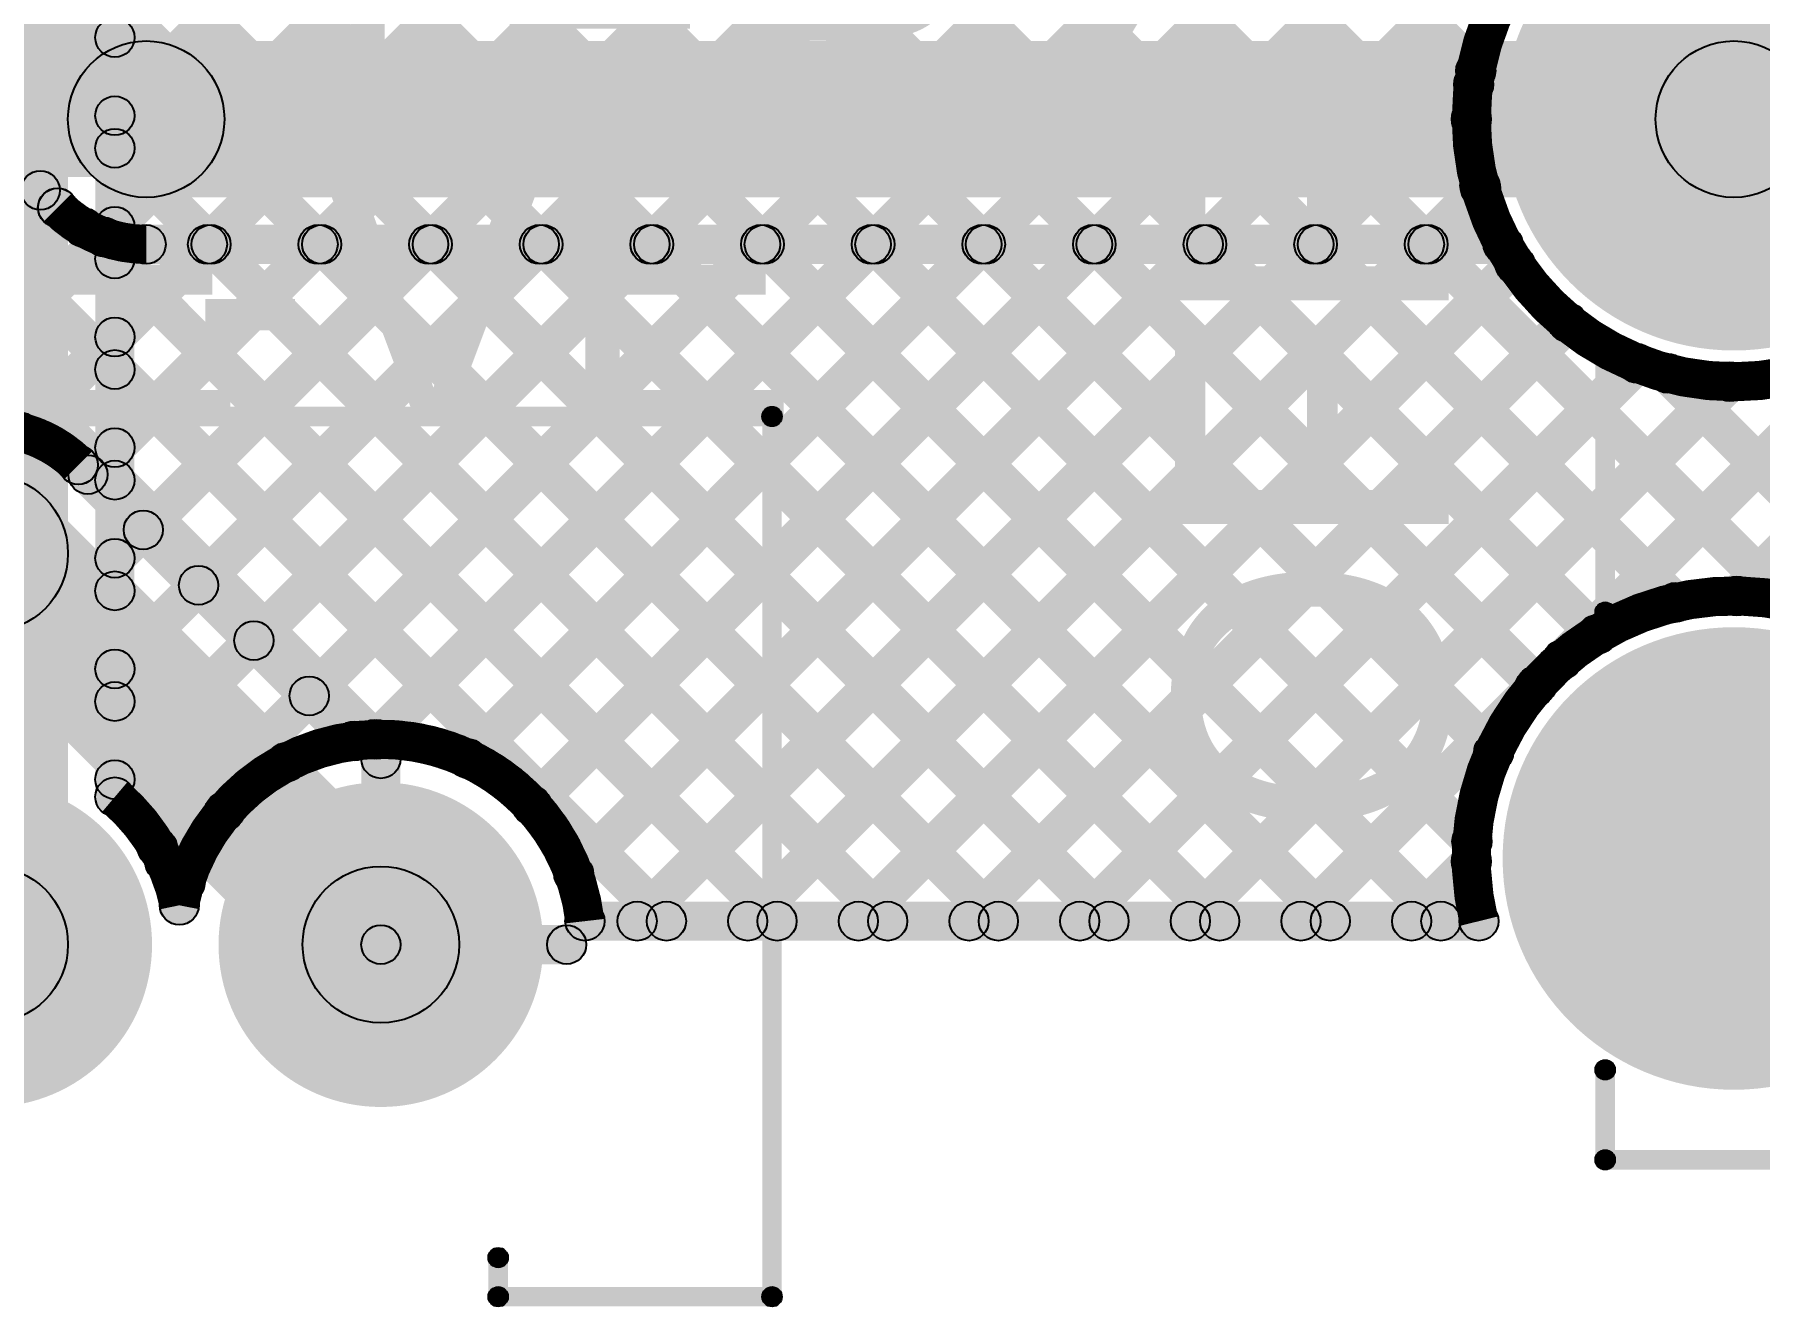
# Model space of a CAD drawing. Header units: millimetres. Extents: x -0.08 to 5.25, y -0.08 to 2.73.
# Drawn here: x 4.2995 to 4.7405, y 0.0875 to 0.4127 of the extents above; entities that cross this region are included whole.
import ezdxf

# ---------------------------------------------------------------- set-up
doc = ezdxf.new("R2010")
doc.units = ezdxf.units.MM
doc.header["$MEASUREMENT"] = 0
for name, color, linetype in [('BottomLayer', 5, 'Continuous'), ('BottomSolder', 6, 'Continuous'), ('PadHoleLayer', 156, 'Continuous'), ('TopLayer', 1, 'Continuous'), ('TopOverlay', 2, 'Continuous'), ('TopSolder', 216, 'Continuous')]:
    doc.layers.add(name, color=color, linetype=linetype)

# ---------------------------------------------------------------- blocks, each defined once
blk = doc.blocks.new('SS_12D11L5_51')
at = {"layer": 'BottomLayer'}
h = blk.add_hatch(color=5, dxfattribs=at)
edge = h.paths.add_edge_path()
edge.add_arc((0, -0.1811), 0.05512, 0, 360)
h = blk.add_hatch(color=5, dxfattribs=at)
edge = h.paths.add_edge_path()
edge.add_arc((0.18898, -0.1811), 0.05512, 0, 360)
at = {"layer": 'BottomSolder'}
h = blk.add_hatch(color=6, dxfattribs=at)
edge = h.paths.add_edge_path()
edge.add_arc((0, -0.1811), 0.05912, 0, 360)
h = blk.add_hatch(color=6, dxfattribs=at)
edge = h.paths.add_edge_path()
edge.add_arc((0.18898, -0.1811), 0.05912, 0, 360)
at = {"layer": 'PadHoleLayer'}
h = blk.add_hatch(color=156, dxfattribs=at)
edge = h.paths.add_edge_path()
edge.add_arc((0, -0.1811), 0.0315, 0, 360)
h = blk.add_hatch(color=156, dxfattribs=at)
edge = h.paths.add_edge_path()
edge.add_arc((0.18898, -0.1811), 0.0315, 0, 360)
at = {"layer": 'TopLayer'}
h = blk.add_hatch(color=1, dxfattribs=at)
edge = h.paths.add_edge_path()
edge.add_arc((0, -0.1811), 0.05512, 0, 360)
h = blk.add_hatch(color=1, dxfattribs=at)
edge = h.paths.add_edge_path()
edge.add_arc((0.18898, -0.1811), 0.05512, 0, 360)
at = {"layer": 'TopOverlay'}
for points in [[(0.2685, -0.214), (0.2635, -0.214), (0.2635, 0.138), (0.2685, 0.138)], [(0.12598, -0.2115), (0.12598, -0.2165), (0.05598, -0.2165), (0.05598, -0.2115)], [(0.266, -0.2115), (0.266, -0.2165), (0.243, -0.2165), (0.243, -0.2115)]]:
    blk.add_hatch(color=2, dxfattribs=at).paths.add_polyline_path(points)
h = blk.add_hatch(color=2, dxfattribs=at)
edge = h.paths.add_edge_path()
edge.add_arc((0.05598, -0.214), 0.0025, 0, 360)
h = blk.add_hatch(color=2, dxfattribs=at)
edge = h.paths.add_edge_path()
edge.add_arc((0.12598, -0.214), 0.0025, 0, 360)
h = blk.add_hatch(color=2, dxfattribs=at)
edge = h.paths.add_edge_path()
edge.add_arc((0.243, -0.214), 0.0025, 0, 360)
h = blk.add_hatch(color=2, dxfattribs=at)
edge = h.paths.add_edge_path()
edge.add_arc((0.266, -0.214), 0.0025, 0, 360)
h = blk.add_hatch(color=2, dxfattribs=at)
edge = h.paths.add_edge_path()
edge.add_arc((0.266, -0.214), 0.0025, 0, 360)
at = {"layer": 'TopSolder'}
h = blk.add_hatch(color=216, dxfattribs=at)
edge = h.paths.add_edge_path()
edge.add_arc((0, -0.1811), 0.05912, 0, 360)
h = blk.add_hatch(color=216, dxfattribs=at)
edge = h.paths.add_edge_path()
edge.add_arc((0.18898, -0.1811), 0.05912, 0, 360)
at = {"layer": 'TopOverlay'}
for centre in [(0.05598, -0.214), (0.12598, -0.214), (0.243, -0.214), (0.266, -0.214), (0.266, -0.214)]:
    blk.add_circle(centre, 0.0025, dxfattribs=at)
blk = doc.blocks.new('JST_C_________64')
at = {"layer": 'BottomLayer'}
h = blk.add_hatch(color=5, dxfattribs=at)
edge = h.paths.add_edge_path()
edge.add_arc((0, 0), 0.0375, 0, 360)
h = blk.add_hatch(color=5, dxfattribs=at)
edge = h.paths.add_edge_path()
edge.add_arc((0.1, 0), 0.0375, 0, 360)
at = {"layer": 'BottomSolder'}
h = blk.add_hatch(color=6, dxfattribs=at)
edge = h.paths.add_edge_path()
edge.add_arc((0, 0), 0.0415, 0, 360)
h = blk.add_hatch(color=6, dxfattribs=at)
edge = h.paths.add_edge_path()
edge.add_arc((0.1, 0), 0.0415, 0, 360)
at = {"layer": 'PadHoleLayer'}
h = blk.add_hatch(color=156, dxfattribs=at)
edge = h.paths.add_edge_path()
edge.add_arc((0, 0), 0.0195, 0, 360)
h = blk.add_hatch(color=156, dxfattribs=at)
edge = h.paths.add_edge_path()
edge.add_arc((0.1, 0), 0.0195, 0, 360)
at = {"layer": 'TopLayer'}
h = blk.add_hatch(color=1, dxfattribs=at)
edge = h.paths.add_edge_path()
edge.add_arc((0, 0), 0.0375, 0, 360)
h = blk.add_hatch(color=1, dxfattribs=at)
edge = h.paths.add_edge_path()
edge.add_arc((0.1, 0), 0.0375, 0, 360)
at = {"layer": 'TopOverlay'}
h = blk.add_hatch(color=2, dxfattribs=at)
edge = h.paths.add_edge_path()
edge.add_arc((-0.1, 0.135), 0.0025, 0, 360)
h = blk.add_hatch(color=2, dxfattribs=at)
edge = h.paths.add_edge_path()
edge.add_arc((-0.1, 0.135), 0.0025, 0, 360)
for points in [[(-0.1, 0.1325), (-0.1, 0.1375), (0.2, 0.1375), (0.2, 0.1325)], [(-0.0975, -0.09), (-0.1025, -0.09), (-0.1025, 0.135), (-0.0975, 0.135)], [(0.2025, -0.09), (0.1975, -0.09), (0.1975, 0.135), (0.2025, 0.135)], [(-0.0275, -0.09), (-0.0325, -0.09), (-0.0325, -0.08), (-0.0275, -0.08)], [(0.1325, -0.09), (0.1275, -0.09), (0.1275, -0.08), (0.1325, -0.08)], [(-0.1, -0.0925), (-0.1, -0.0875), (-0.03, -0.0875), (-0.03, -0.0925)], [(0.13, -0.0925), (0.13, -0.0875), (0.2, -0.0875), (0.2, -0.0925)]]:
    blk.add_hatch(color=2, dxfattribs=at).paths.add_polyline_path(points)
h = blk.add_hatch(color=2, dxfattribs=at)
edge = h.paths.add_edge_path()
edge.add_arc((0.2, 0.135), 0.0025, 0, 360)
h = blk.add_hatch(color=2, dxfattribs=at)
edge = h.paths.add_edge_path()
edge.add_arc((0.2, 0.135), 0.0025, 0, 360)
h = blk.add_hatch(color=2, dxfattribs=at)
edge = h.paths.add_edge_path()
edge.add_arc((-0.057, -0.019), 0.005, 0, 360)
h = blk.add_hatch(color=2, dxfattribs=at)
edge = h.paths.add_edge_path()
edge.add_arc((-0.045, -0.019), 0.005, 0, 360)
h = blk.add_hatch(color=2, dxfattribs=at)
edge = h.paths.add_edge_path()
edge.add_arc((-0.03, -0.08), 0.0025, 0, 360)
h = blk.add_hatch(color=2, dxfattribs=at)
edge = h.paths.add_edge_path()
edge.add_arc((0.13, -0.08), 0.0025, 0, 360)
h = blk.add_hatch(color=2, dxfattribs=at)
edge = h.paths.add_edge_path()
edge.add_arc((-0.1, -0.09), 0.0025, 0, 360)
h = blk.add_hatch(color=2, dxfattribs=at)
edge = h.paths.add_edge_path()
edge.add_arc((-0.1, -0.09), 0.0025, 0, 360)
h = blk.add_hatch(color=2, dxfattribs=at)
edge = h.paths.add_edge_path()
edge.add_arc((-0.03, -0.09), 0.0025, 0, 360)
h = blk.add_hatch(color=2, dxfattribs=at)
edge = h.paths.add_edge_path()
edge.add_arc((-0.03, -0.09), 0.0025, 0, 360)
h = blk.add_hatch(color=2, dxfattribs=at)
edge = h.paths.add_edge_path()
edge.add_arc((0.13, -0.09), 0.0025, 0, 360)
h = blk.add_hatch(color=2, dxfattribs=at)
edge = h.paths.add_edge_path()
edge.add_arc((0.13, -0.09), 0.0025, 0, 360)
h = blk.add_hatch(color=2, dxfattribs=at)
edge = h.paths.add_edge_path()
edge.add_arc((0.2, -0.09), 0.0025, 0, 360)
h = blk.add_hatch(color=2, dxfattribs=at)
edge = h.paths.add_edge_path()
edge.add_arc((0.2, -0.09), 0.0025, 0, 360)
at = {"layer": 'TopSolder'}
h = blk.add_hatch(color=216, dxfattribs=at)
edge = h.paths.add_edge_path()
edge.add_arc((0, 0), 0.0415, 0, 360)
h = blk.add_hatch(color=216, dxfattribs=at)
edge = h.paths.add_edge_path()
edge.add_arc((0.1, 0), 0.0415, 0, 360)
at = {"layer": 'TopOverlay', "const_width": 0.01}
blk.add_lwpolyline([(-0.045, -0.019, 1), (-0.057, -0.019, 1)], format="xyb", close=True, dxfattribs=at)
at = {"layer": 'TopOverlay'}
for centre, radius in [((-0.1, 0.135), 0.0025), ((-0.1, 0.135), 0.0025), ((0.2, 0.135), 0.0025), ((0.2, 0.135), 0.0025), ((-0.057, -0.019), 0.005), ((-0.045, -0.019), 0.005), ((-0.03, -0.08), 0.0025), ((0.13, -0.08), 0.0025), ((-0.1, -0.09), 0.0025), ((-0.1, -0.09), 0.0025), ((-0.03, -0.09), 0.0025), ((-0.03, -0.09), 0.0025), ((0.13, -0.09), 0.0025), ((0.13, -0.09), 0.0025), ((0.2, -0.09), 0.0025), ((0.2, -0.09), 0.0025)]:
    blk.add_circle(centre, radius, dxfattribs=at)

msp = doc.modelspace()

# ---------------------------------------------------------------- hatches: boundary and pattern name
at = {"layer": 'BottomLayer'}
for points in [[(3.53486, 1.15586), (3.56314, 1.18414), (4.34214, 0.40514), (4.31386, 0.37686)], [(3.47846, 1.16148), (3.48554, 1.16855), (4.46455, 0.18954), (4.45748, 0.18246)], [(3.52284, 1.14384), (3.52991, 1.15091), (4.30888, 0.37194), (4.30181, 0.36486)], [(3.47846, 1.13319), (3.48554, 1.14026), (4.38979, 0.23601), (4.38272, 0.22894)], [(4.73818, 0.2656), (4.73111, 0.27267), (5.04246, 0.58403), (5.04954, 0.57696)], [(4.328, 0.371), (4.328, 0.411), (4.7339, 0.411), (4.7339, 0.371)], [(4.24364, 0.30846), (4.23657, 0.31554), (4.29739, 0.37635), (4.30446, 0.36928)], [(4.30849, 0.35974), (4.31556, 0.36681), (4.49283, 0.18954), (4.48576, 0.18246)], [(4.27193, 0.30846), (4.26486, 0.31554), (4.31371, 0.3644), (4.32079, 0.35732)], [(4.29926, 0.30752), (4.29219, 0.31459), (4.34014, 0.36254), (4.34721, 0.35546)], [(4.31664, 0.29661), (4.30957, 0.30368), (4.36842, 0.36254), (4.3755, 0.35546)], [(4.33078, 0.28247), (4.32371, 0.28954), (4.39671, 0.36254), (4.40378, 0.35546)], [(4.328, 0.354), (4.328, 0.364), (4.6749, 0.364), (4.6749, 0.354)], [(4.34493, 0.26833), (4.33786, 0.2754), (4.42499, 0.36254), (4.43206, 0.35546)], [(4.34104, 0.35546), (4.34812, 0.36254), (4.52112, 0.18954), (4.51404, 0.18246)], [(4.35907, 0.25419), (4.352, 0.26126), (4.45328, 0.36254), (4.46035, 0.35546)], [(4.37321, 0.24004), (4.36614, 0.24711), (4.48156, 0.36254), (4.48863, 0.35546)], [(4.36933, 0.35546), (4.3764, 0.36254), (4.5494, 0.18954), (4.54233, 0.18246)], [(4.3904, 0.22895), (4.38333, 0.23602), (4.50985, 0.36254), (4.51692, 0.35546)], [(4.39761, 0.35546), (4.40468, 0.36254), (4.57768, 0.18954), (4.57061, 0.18246)], [(4.41376, 0.22403), (4.40669, 0.2311), (4.53813, 0.36254), (4.5452, 0.35546)], [(4.4301, 0.21208), (4.42303, 0.21915), (4.56641, 0.36254), (4.57349, 0.35546)], [(4.4259, 0.35546), (4.43297, 0.36254), (4.60597, 0.18954), (4.5989, 0.18246)], [(4.44083, 0.19453), (4.43376, 0.2016), (4.5947, 0.36254), (4.60177, 0.35546)], [(4.45705, 0.18246), (4.44998, 0.18954), (4.62298, 0.36254), (4.63005, 0.35546)], [(4.45418, 0.35546), (4.46125, 0.36254), (4.63425, 0.18954), (4.62718, 0.18246)], [(4.48534, 0.18246), (4.47827, 0.18954), (4.65127, 0.36254), (4.65834, 0.35546)], [(4.48247, 0.35546), (4.48954, 0.36254), (4.66254, 0.18954), (4.65547, 0.18246)], [(4.51075, 0.35546), (4.51782, 0.36254), (4.67046, 0.2099), (4.66338, 0.20283)], [(4.53903, 0.35546), (4.54611, 0.36254), (4.67602, 0.23263), (4.66894, 0.22556)], [(4.56732, 0.35546), (4.57439, 0.36254), (4.68704, 0.24989), (4.67997, 0.24282)], [(4.5956, 0.35546), (4.60267, 0.36254), (4.7024, 0.26281), (4.69533, 0.25574)], [(4.62389, 0.35546), (4.63096, 0.36254), (4.7225, 0.27099), (4.71543, 0.26392)], [(4.65217, 0.35546), (4.65924, 0.36254), (4.75036, 0.27142), (4.74329, 0.26435)], [(4.51362, 0.18246), (4.50655, 0.18954), (4.67444, 0.35742), (4.68151, 0.35035)], [(4.54191, 0.18246), (4.53484, 0.18954), (4.68788, 0.34258), (4.69495, 0.33551)], [(4.69368, 0.24939), (4.68661, 0.25646), (4.77223, 0.34208), (4.7793, 0.335)], [(4.57019, 0.18246), (4.56312, 0.18954), (4.7057, 0.33211), (4.71277, 0.32504)], [(4.59848, 0.18246), (4.5914, 0.18954), (4.72929, 0.32743), (4.73637, 0.32035)], [(4.71339, 0.32253), (4.72047, 0.3296), (4.86053, 0.18954), (4.85346, 0.18246)], [(4.30712, 0.29906), (4.31419, 0.30614), (4.38473, 0.23559), (4.37766, 0.22852)], [(4.27386, 0.26586), (4.30214, 0.29414), (4.40214, 0.19414), (4.37386, 0.16586)], [(4.62676, 0.18246), (4.61969, 0.18954), (4.67947, 0.24931), (4.68654, 0.24224)], [(4.393, 0.18), (4.383, 0.18), (4.383, 0.2275), (4.393, 0.2275)], [(4.65504, 0.18246), (4.64797, 0.18954), (4.66325, 0.20481), (4.67032, 0.19774)], [(4.44016, 0.181), (4.44016, 0.191), (4.66872, 0.191), (4.66872, 0.181)], [(4.388, 0.175), (4.388, 0.185), (4.4355, 0.185), (4.4355, 0.175)]]:
    msp.add_hatch(color=5, dxfattribs=at).paths.add_polyline_path(points)
h = msp.add_hatch(color=5, dxfattribs=at)
edge = h.paths.add_edge_path()
edge.add_arc((4.328, 0.391), 0.02, 0, 360)
h = msp.add_hatch(color=5, dxfattribs=at)
edge = h.paths.add_edge_path()
edge.add_arc((4.328, 0.391), 0.02, 0, 360)
h = msp.add_hatch(color=5, dxfattribs=at)
edge = h.paths.add_edge_path()
edge.add_arc((4.7339, 0.391), 0.02, 0, 360)
h = msp.add_hatch(color=5, dxfattribs=at)
edge = h.paths.add_edge_path()
edge.add_arc((4.30093, 0.37282), 0.005, 0, 360)
h = msp.add_hatch(color=5, dxfattribs=at)
edge = h.paths.add_edge_path()
edge.add_arc((4.30534, 0.3684), 0.005, 0, 360)
h = msp.add_hatch(color=5, dxfattribs=at)
edge = h.paths.add_edge_path()
edge.add_arc((4.30534, 0.3684), 0.005, 0, 360)
h = msp.add_hatch(color=5, dxfattribs=at)
edge = h.paths.add_edge_path()
edge.add_arc((4.30537, 0.36837), 0.005, 0, 360)
h = msp.add_hatch(color=5, dxfattribs=at)
edge = h.paths.add_edge_path()
edge.add_arc((4.31202, 0.36328), 0.005, 0, 360)
h = msp.add_hatch(color=5, dxfattribs=at)
edge = h.paths.add_edge_path()
edge.add_arc((4.31725, 0.36086), 0.005, 0, 360)
h = msp.add_hatch(color=5, dxfattribs=at)
edge = h.paths.add_edge_path()
edge.add_arc((4.328, 0.359), 0.005, 0, 360)
h = msp.add_hatch(color=5, dxfattribs=at)
edge = h.paths.add_edge_path()
edge.add_arc((4.328, 0.359), 0.005, 0, 360)
h = msp.add_hatch(color=5, dxfattribs=at)
edge = h.paths.add_edge_path()
edge.add_arc((4.328, 0.359), 0.005, 0, 360)
h = msp.add_hatch(color=5, dxfattribs=at)
edge = h.paths.add_edge_path()
edge.add_arc((4.34368, 0.359), 0.005, 0, 360)
h = msp.add_hatch(color=5, dxfattribs=at)
edge = h.paths.add_edge_path()
edge.add_arc((4.34458, 0.359), 0.005, 0, 360)
h = msp.add_hatch(color=5, dxfattribs=at)
edge = h.paths.add_edge_path()
edge.add_arc((4.37196, 0.359), 0.005, 0, 360)
h = msp.add_hatch(color=5, dxfattribs=at)
edge = h.paths.add_edge_path()
edge.add_arc((4.37286, 0.359), 0.005, 0, 360)
h = msp.add_hatch(color=5, dxfattribs=at)
edge = h.paths.add_edge_path()
edge.add_arc((4.40024, 0.359), 0.005, 0, 360)
h = msp.add_hatch(color=5, dxfattribs=at)
edge = h.paths.add_edge_path()
edge.add_arc((4.40115, 0.359), 0.005, 0, 360)
h = msp.add_hatch(color=5, dxfattribs=at)
edge = h.paths.add_edge_path()
edge.add_arc((4.42853, 0.359), 0.005, 0, 360)
h = msp.add_hatch(color=5, dxfattribs=at)
edge = h.paths.add_edge_path()
edge.add_arc((4.42943, 0.359), 0.005, 0, 360)
h = msp.add_hatch(color=5, dxfattribs=at)
edge = h.paths.add_edge_path()
edge.add_arc((4.45681, 0.359), 0.005, 0, 360)
h = msp.add_hatch(color=5, dxfattribs=at)
edge = h.paths.add_edge_path()
edge.add_arc((4.45772, 0.359), 0.005, 0, 360)
h = msp.add_hatch(color=5, dxfattribs=at)
edge = h.paths.add_edge_path()
edge.add_arc((4.4851, 0.359), 0.005, 0, 360)
h = msp.add_hatch(color=5, dxfattribs=at)
edge = h.paths.add_edge_path()
edge.add_arc((4.486, 0.359), 0.005, 0, 360)
h = msp.add_hatch(color=5, dxfattribs=at)
edge = h.paths.add_edge_path()
edge.add_arc((4.51338, 0.359), 0.005, 0, 360)
h = msp.add_hatch(color=5, dxfattribs=at)
edge = h.paths.add_edge_path()
edge.add_arc((4.51429, 0.359), 0.005, 0, 360)
h = msp.add_hatch(color=5, dxfattribs=at)
edge = h.paths.add_edge_path()
edge.add_arc((4.54167, 0.359), 0.005, 0, 360)
h = msp.add_hatch(color=5, dxfattribs=at)
edge = h.paths.add_edge_path()
edge.add_arc((4.54257, 0.359), 0.005, 0, 360)
h = msp.add_hatch(color=5, dxfattribs=at)
edge = h.paths.add_edge_path()
edge.add_arc((4.56995, 0.359), 0.005, 0, 360)
h = msp.add_hatch(color=5, dxfattribs=at)
edge = h.paths.add_edge_path()
edge.add_arc((4.57085, 0.359), 0.005, 0, 360)
h = msp.add_hatch(color=5, dxfattribs=at)
edge = h.paths.add_edge_path()
edge.add_arc((4.59823, 0.359), 0.005, 0, 360)
h = msp.add_hatch(color=5, dxfattribs=at)
edge = h.paths.add_edge_path()
edge.add_arc((4.59914, 0.359), 0.005, 0, 360)
h = msp.add_hatch(color=5, dxfattribs=at)
edge = h.paths.add_edge_path()
edge.add_arc((4.62652, 0.359), 0.005, 0, 360)
h = msp.add_hatch(color=5, dxfattribs=at)
edge = h.paths.add_edge_path()
edge.add_arc((4.62742, 0.359), 0.005, 0, 360)
h = msp.add_hatch(color=5, dxfattribs=at)
edge = h.paths.add_edge_path()
edge.add_arc((4.6548, 0.359), 0.005, 0, 360)
h = msp.add_hatch(color=5, dxfattribs=at)
edge = h.paths.add_edge_path()
edge.add_arc((4.65571, 0.359), 0.005, 0, 360)
h = msp.add_hatch(color=5, dxfattribs=at)
edge = h.paths.add_edge_path()
edge.add_arc((4.6749, 0.359), 0.005, 0, 360)
h = msp.add_hatch(color=5, dxfattribs=at)
edge = h.paths.add_edge_path()
edge.add_arc((4.6749, 0.359), 0.005, 0, 360)
h = msp.add_hatch(color=5, dxfattribs=at)
edge = h.paths.add_edge_path()
edge.add_arc((4.67797, 0.35389), 0.005, 0, 360)
h = msp.add_hatch(color=5, dxfattribs=at)
edge = h.paths.add_edge_path()
edge.add_arc((4.69141, 0.33904), 0.005, 0, 360)
h = msp.add_hatch(color=5, dxfattribs=at)
edge = h.paths.add_edge_path()
edge.add_arc((4.70923, 0.32858), 0.005, 0, 360)
h = msp.add_hatch(color=5, dxfattribs=at)
edge = h.paths.add_edge_path()
edge.add_arc((4.71693, 0.32606), 0.005, 0, 360)
h = msp.add_hatch(color=5, dxfattribs=at)
edge = h.paths.add_edge_path()
edge.add_arc((4.73283, 0.32389), 0.005, 0, 360)
h = msp.add_hatch(color=5, dxfattribs=at)
edge = h.paths.add_edge_path()
edge.add_arc((4.29573, 0.31105), 0.005, 0, 360)
h = msp.add_hatch(color=5, dxfattribs=at)
edge = h.paths.add_edge_path()
edge.add_arc((4.31063, 0.30263), 0.005, 0, 360)
h = msp.add_hatch(color=5, dxfattribs=at)
edge = h.paths.add_edge_path()
edge.add_arc((4.31066, 0.3026), 0.005, 0, 360)
h = msp.add_hatch(color=5, dxfattribs=at)
edge = h.paths.add_edge_path()
edge.add_arc((4.31066, 0.3026), 0.005, 0, 360)
h = msp.add_hatch(color=5, dxfattribs=at)
edge = h.paths.add_edge_path()
edge.add_arc((4.31311, 0.30015), 0.005, 0, 360)
h = msp.add_hatch(color=5, dxfattribs=at)
edge = h.paths.add_edge_path()
edge.add_arc((4.288, 0.28), 0.02, 0, 360)
h = msp.add_hatch(color=5, dxfattribs=at)
edge = h.paths.add_edge_path()
edge.add_arc((4.288, 0.28), 0.02, 0, 360)
h = msp.add_hatch(color=5, dxfattribs=at)
edge = h.paths.add_edge_path()
edge.add_arc((4.32725, 0.28601), 0.005, 0, 360)
h = msp.add_hatch(color=5, dxfattribs=at)
edge = h.paths.add_edge_path()
edge.add_arc((4.34139, 0.27186), 0.005, 0, 360)
h = msp.add_hatch(color=5, dxfattribs=at)
edge = h.paths.add_edge_path()
edge.add_arc((4.73465, 0.26914), 0.005, 0, 360)
h = msp.add_hatch(color=5, dxfattribs=at)
edge = h.paths.add_edge_path()
edge.add_arc((4.71896, 0.26746), 0.005, 0, 360)
h = msp.add_hatch(color=5, dxfattribs=at)
edge = h.paths.add_edge_path()
edge.add_arc((4.35553, 0.25772), 0.005, 0, 360)
h = msp.add_hatch(color=5, dxfattribs=at)
edge = h.paths.add_edge_path()
edge.add_arc((4.69887, 0.25927), 0.005, 0, 360)
h = msp.add_hatch(color=5, dxfattribs=at)
edge = h.paths.add_edge_path()
edge.add_arc((4.69014, 0.25292), 0.005, 0, 360)
h = msp.add_hatch(color=5, dxfattribs=at)
edge = h.paths.add_edge_path()
edge.add_arc((4.36968, 0.24358), 0.005, 0, 360)
h = msp.add_hatch(color=5, dxfattribs=at)
edge = h.paths.add_edge_path()
edge.add_arc((4.683, 0.24578), 0.005, 0, 360)
h = msp.add_hatch(color=5, dxfattribs=at)
edge = h.paths.add_edge_path()
edge.add_arc((4.6835, 0.24635), 0.005, 0, 360)
h = msp.add_hatch(color=5, dxfattribs=at)
edge = h.paths.add_edge_path()
edge.add_arc((4.3812, 0.23206), 0.005, 0, 360)
h = msp.add_hatch(color=5, dxfattribs=at)
edge = h.paths.add_edge_path()
edge.add_arc((4.3812, 0.23206), 0.005, 0, 360)
h = msp.add_hatch(color=5, dxfattribs=at)
edge = h.paths.add_edge_path()
edge.add_arc((4.38626, 0.23247), 0.005, 0, 360)
h = msp.add_hatch(color=5, dxfattribs=at)
edge = h.paths.add_edge_path()
edge.add_arc((4.38687, 0.23249), 0.005, 0, 360)
h = msp.add_hatch(color=5, dxfattribs=at)
edge = h.paths.add_edge_path()
edge.add_arc((4.67248, 0.22909), 0.005, 0, 360)
h = msp.add_hatch(color=5, dxfattribs=at)
edge = h.paths.add_edge_path()
edge.add_arc((4.388, 0.2275), 0.005, 0, 360)
h = msp.add_hatch(color=5, dxfattribs=at)
edge = h.paths.add_edge_path()
edge.add_arc((4.41023, 0.22756), 0.005, 0, 360)
h = msp.add_hatch(color=5, dxfattribs=at)
edge = h.paths.add_edge_path()
edge.add_arc((4.42657, 0.21562), 0.005, 0, 360)
h = msp.add_hatch(color=5, dxfattribs=at)
edge = h.paths.add_edge_path()
edge.add_arc((4.66692, 0.20637), 0.005, 0, 360)
h = msp.add_hatch(color=5, dxfattribs=at)
edge = h.paths.add_edge_path()
edge.add_arc((4.4373, 0.19806), 0.005, 0, 360)
h = msp.add_hatch(color=5, dxfattribs=at)
edge = h.paths.add_edge_path()
edge.add_arc((4.66678, 0.20128), 0.005, 0, 360)
h = msp.add_hatch(color=5, dxfattribs=at)
edge = h.paths.add_edge_path()
edge.add_arc((4.388, 0.18), 0.02, 0, 360)
h = msp.add_hatch(color=5, dxfattribs=at)
edge = h.paths.add_edge_path()
edge.add_arc((4.44016, 0.186), 0.005, 0, 360)
h = msp.add_hatch(color=5, dxfattribs=at)
edge = h.paths.add_edge_path()
edge.add_arc((4.44016, 0.186), 0.005, 0, 360)
h = msp.add_hatch(color=5, dxfattribs=at)
edge = h.paths.add_edge_path()
edge.add_arc((4.45352, 0.186), 0.005, 0, 360)
h = msp.add_hatch(color=5, dxfattribs=at)
edge = h.paths.add_edge_path()
edge.add_arc((4.46101, 0.186), 0.005, 0, 360)
h = msp.add_hatch(color=5, dxfattribs=at)
edge = h.paths.add_edge_path()
edge.add_arc((4.4818, 0.186), 0.005, 0, 360)
h = msp.add_hatch(color=5, dxfattribs=at)
edge = h.paths.add_edge_path()
edge.add_arc((4.4893, 0.186), 0.005, 0, 360)
h = msp.add_hatch(color=5, dxfattribs=at)
edge = h.paths.add_edge_path()
edge.add_arc((4.51009, 0.186), 0.005, 0, 360)
h = msp.add_hatch(color=5, dxfattribs=at)
edge = h.paths.add_edge_path()
edge.add_arc((4.51758, 0.186), 0.005, 0, 360)
h = msp.add_hatch(color=5, dxfattribs=at)
edge = h.paths.add_edge_path()
edge.add_arc((4.53837, 0.186), 0.005, 0, 360)
h = msp.add_hatch(color=5, dxfattribs=at)
edge = h.paths.add_edge_path()
edge.add_arc((4.54586, 0.186), 0.005, 0, 360)
h = msp.add_hatch(color=5, dxfattribs=at)
edge = h.paths.add_edge_path()
edge.add_arc((4.56666, 0.186), 0.005, 0, 360)
h = msp.add_hatch(color=5, dxfattribs=at)
edge = h.paths.add_edge_path()
edge.add_arc((4.57415, 0.186), 0.005, 0, 360)
h = msp.add_hatch(color=5, dxfattribs=at)
edge = h.paths.add_edge_path()
edge.add_arc((4.59494, 0.186), 0.005, 0, 360)
h = msp.add_hatch(color=5, dxfattribs=at)
edge = h.paths.add_edge_path()
edge.add_arc((4.60243, 0.186), 0.005, 0, 360)
h = msp.add_hatch(color=5, dxfattribs=at)
edge = h.paths.add_edge_path()
edge.add_arc((4.62322, 0.186), 0.005, 0, 360)
h = msp.add_hatch(color=5, dxfattribs=at)
edge = h.paths.add_edge_path()
edge.add_arc((4.63072, 0.186), 0.005, 0, 360)
h = msp.add_hatch(color=5, dxfattribs=at)
edge = h.paths.add_edge_path()
edge.add_arc((4.65151, 0.186), 0.005, 0, 360)
h = msp.add_hatch(color=5, dxfattribs=at)
edge = h.paths.add_edge_path()
edge.add_arc((4.659, 0.186), 0.005, 0, 360)
h = msp.add_hatch(color=5, dxfattribs=at)
edge = h.paths.add_edge_path()
edge.add_arc((4.66872, 0.186), 0.005, 0, 360)
h = msp.add_hatch(color=5, dxfattribs=at)
edge = h.paths.add_edge_path()
edge.add_arc((4.66872, 0.186), 0.005, 0, 360)
h = msp.add_hatch(color=5, dxfattribs=at)
edge = h.paths.add_edge_path()
edge.add_arc((4.388, 0.18), 0.005, 0, 360)
h = msp.add_hatch(color=5, dxfattribs=at)
edge = h.paths.add_edge_path()
edge.add_arc((4.388, 0.18), 0.005, 0, 360)
h = msp.add_hatch(color=5, dxfattribs=at)
edge = h.paths.add_edge_path()
edge.add_arc((4.4355, 0.18), 0.005, 0, 360)
at = {"layer": 'TopLayer'}
for points in [[(4.73818, 0.2656), (4.73111, 0.27267), (5.04246, 0.58403), (5.04954, 0.57696)], [(4.32354, 0.38836), (4.31646, 0.39543), (4.47255, 0.55151), (4.47962, 0.54444)], [(4.32354, 0.36007), (4.31646, 0.36714), (4.50083, 0.55151), (4.5079, 0.54444)], [(4.32354, 0.24694), (4.31646, 0.25401), (4.61397, 0.55151), (4.62104, 0.54444)], [(4.32354, 0.33179), (4.31646, 0.33886), (4.52912, 0.55151), (4.53619, 0.54444)], [(4.32354, 0.27522), (4.31646, 0.28229), (4.58568, 0.55151), (4.59276, 0.54444)], [(4.32354, 0.21865), (4.31646, 0.22572), (4.64225, 0.55151), (4.64932, 0.54444)], [(4.32354, 0.3035), (4.31646, 0.31058), (4.5574, 0.55151), (4.56447, 0.54444)], [(4.3344, 0.20123), (4.32732, 0.2083), (4.67054, 0.55151), (4.67761, 0.54444)], [(4.37834, 0.54444), (4.38541, 0.55151), (4.68704, 0.24989), (4.67997, 0.24282)], [(4.40663, 0.54444), (4.4137, 0.55151), (4.7024, 0.26281), (4.69533, 0.25574)], [(4.43491, 0.54444), (4.44198, 0.55151), (4.7225, 0.27099), (4.71543, 0.26392)], [(4.4632, 0.54444), (4.47027, 0.55151), (4.75036, 0.27142), (4.74329, 0.26435)], [(4.49148, 0.54444), (4.49855, 0.55151), (4.6725, 0.37757), (4.66542, 0.3705)], [(4.51976, 0.54444), (4.52684, 0.55151), (4.67146, 0.40689), (4.66439, 0.39981)], [(4.36188, 0.53262), (4.36895, 0.53969), (4.67602, 0.23263), (4.66894, 0.22556)], [(4.3904, 0.22895), (4.38333, 0.23602), (4.68313, 0.53582), (4.6902, 0.52875)], [(4.34773, 0.51848), (4.35481, 0.52555), (4.67046, 0.2099), (4.66338, 0.20283)], [(4.41376, 0.22403), (4.40669, 0.2311), (4.6995, 0.52391), (4.70657, 0.51684)], [(4.4301, 0.21208), (4.42303, 0.21915), (4.72094, 0.51706), (4.72801, 0.50999)], [(4.44083, 0.19453), (4.43376, 0.2016), (4.75221, 0.52005), (4.75928, 0.51298)], [(4.33359, 0.50434), (4.34066, 0.51141), (4.66254, 0.18954), (4.65547, 0.18246)], [(4.308, 0.18), (4.268, 0.18), (4.268, 0.504), (4.308, 0.504)], [(4.31945, 0.4902), (4.32652, 0.49727), (4.63425, 0.18954), (4.62718, 0.18246)], [(4.325, 0.21777), (4.315, 0.21777), (4.315, 0.49075), (4.325, 0.49075)], [(4.31646, 0.4649), (4.32354, 0.47197), (4.60597, 0.18954), (4.5989, 0.18246)], [(4.31646, 0.43661), (4.32354, 0.44368), (4.57768, 0.18954), (4.57061, 0.18246)], [(4.31646, 0.40833), (4.32354, 0.4154), (4.5494, 0.18954), (4.54233, 0.18246)], [(4.45705, 0.18246), (4.44998, 0.18954), (4.66383, 0.40338), (4.6709, 0.39631)], [(4.31646, 0.38004), (4.32354, 0.38712), (4.52112, 0.18954), (4.51404, 0.18246)], [(4.48534, 0.18246), (4.47827, 0.18954), (4.66561, 0.37688), (4.67268, 0.36981)], [(4.31646, 0.35176), (4.32354, 0.35883), (4.49283, 0.18954), (4.48576, 0.18246)], [(4.51362, 0.18246), (4.50655, 0.18954), (4.67444, 0.35742), (4.68151, 0.35035)], [(4.54191, 0.18246), (4.53484, 0.18954), (4.68788, 0.34258), (4.69495, 0.33551)], [(4.69368, 0.24939), (4.68661, 0.25646), (4.77223, 0.34208), (4.7793, 0.335)], [(4.57019, 0.18246), (4.56312, 0.18954), (4.7057, 0.33211), (4.71277, 0.32504)], [(4.31646, 0.32348), (4.32354, 0.33055), (4.46455, 0.18954), (4.45748, 0.18246)], [(4.59848, 0.18246), (4.5914, 0.18954), (4.72929, 0.32743), (4.73637, 0.32035)], [(4.71339, 0.32253), (4.72047, 0.3296), (4.86053, 0.18954), (4.85346, 0.18246)], [(4.31646, 0.29519), (4.32354, 0.30226), (4.38979, 0.23601), (4.38272, 0.22894)], [(4.31646, 0.26691), (4.32354, 0.27398), (4.36737, 0.23014), (4.3603, 0.22307)], [(4.62676, 0.18246), (4.61969, 0.18954), (4.67947, 0.24931), (4.68654, 0.24224)], [(4.31646, 0.23862), (4.32354, 0.24569), (4.35161, 0.21762), (4.34454, 0.21055)], [(4.393, 0.18), (4.383, 0.18), (4.383, 0.2275), (4.393, 0.2275)], [(4.32924, 0.19756), (4.33632, 0.20463), (4.3415, 0.19944), (4.33443, 0.19237)], [(4.65504, 0.18246), (4.64797, 0.18954), (4.66325, 0.20481), (4.67032, 0.19774)], [(4.44016, 0.181), (4.44016, 0.191), (4.66872, 0.191), (4.66872, 0.181)], [(4.388, 0.175), (4.388, 0.185), (4.4355, 0.185), (4.4355, 0.175)]]:
    msp.add_hatch(color=1, dxfattribs=at).paths.add_polyline_path(points)
h = msp.add_hatch(color=1, dxfattribs=at)
edge = h.paths.add_edge_path()
edge.add_arc((4.32, 0.41186), 0.005, 0, 360)
h = msp.add_hatch(color=1, dxfattribs=at)
edge = h.paths.add_edge_path()
edge.add_arc((4.66793, 0.40335), 0.005, 0, 360)
h = msp.add_hatch(color=1, dxfattribs=at)
edge = h.paths.add_edge_path()
edge.add_arc((4.66737, 0.39985), 0.005, 0, 360)
h = msp.add_hatch(color=1, dxfattribs=at)
edge = h.paths.add_edge_path()
edge.add_arc((4.32, 0.39189), 0.005, 0, 360)
h = msp.add_hatch(color=1, dxfattribs=at)
edge = h.paths.add_edge_path()
edge.add_arc((4.66678, 0.391), 0.005, 0, 360)
h = msp.add_hatch(color=1, dxfattribs=at)
edge = h.paths.add_edge_path()
edge.add_arc((4.32, 0.38358), 0.005, 0, 360)
h = msp.add_hatch(color=1, dxfattribs=at)
edge = h.paths.add_edge_path()
edge.add_arc((4.66896, 0.37403), 0.005, 0, 360)
h = msp.add_hatch(color=1, dxfattribs=at)
edge = h.paths.add_edge_path()
edge.add_arc((4.66914, 0.37334), 0.005, 0, 360)
h = msp.add_hatch(color=1, dxfattribs=at)
edge = h.paths.add_edge_path()
edge.add_arc((4.32, 0.36361), 0.005, 0, 360)
h = msp.add_hatch(color=1, dxfattribs=at)
edge = h.paths.add_edge_path()
edge.add_arc((4.32, 0.3553), 0.005, 0, 360)
h = msp.add_hatch(color=1, dxfattribs=at)
edge = h.paths.add_edge_path()
edge.add_arc((4.67797, 0.35389), 0.005, 0, 360)
h = msp.add_hatch(color=1, dxfattribs=at)
edge = h.paths.add_edge_path()
edge.add_arc((4.69141, 0.33904), 0.005, 0, 360)
h = msp.add_hatch(color=1, dxfattribs=at)
edge = h.paths.add_edge_path()
edge.add_arc((4.32, 0.33532), 0.005, 0, 360)
h = msp.add_hatch(color=1, dxfattribs=at)
edge = h.paths.add_edge_path()
edge.add_arc((4.32, 0.32701), 0.005, 0, 360)
h = msp.add_hatch(color=1, dxfattribs=at)
edge = h.paths.add_edge_path()
edge.add_arc((4.70923, 0.32858), 0.005, 0, 360)
h = msp.add_hatch(color=1, dxfattribs=at)
edge = h.paths.add_edge_path()
edge.add_arc((4.71693, 0.32606), 0.005, 0, 360)
h = msp.add_hatch(color=1, dxfattribs=at)
edge = h.paths.add_edge_path()
edge.add_arc((4.73283, 0.32389), 0.005, 0, 360)
h = msp.add_hatch(color=1, dxfattribs=at)
edge = h.paths.add_edge_path()
edge.add_arc((4.32, 0.30704), 0.005, 0, 360)
h = msp.add_hatch(color=1, dxfattribs=at)
edge = h.paths.add_edge_path()
edge.add_arc((4.32, 0.29873), 0.005, 0, 360)
h = msp.add_hatch(color=1, dxfattribs=at)
edge = h.paths.add_edge_path()
edge.add_arc((4.32, 0.27876), 0.005, 0, 360)
h = msp.add_hatch(color=1, dxfattribs=at)
edge = h.paths.add_edge_path()
edge.add_arc((4.32, 0.27044), 0.005, 0, 360)
h = msp.add_hatch(color=1, dxfattribs=at)
edge = h.paths.add_edge_path()
edge.add_arc((4.73465, 0.26914), 0.005, 0, 360)
h = msp.add_hatch(color=1, dxfattribs=at)
edge = h.paths.add_edge_path()
edge.add_arc((4.71896, 0.26746), 0.005, 0, 360)
h = msp.add_hatch(color=1, dxfattribs=at)
edge = h.paths.add_edge_path()
edge.add_arc((4.69887, 0.25927), 0.005, 0, 360)
h = msp.add_hatch(color=1, dxfattribs=at)
edge = h.paths.add_edge_path()
edge.add_arc((4.69014, 0.25292), 0.005, 0, 360)
h = msp.add_hatch(color=1, dxfattribs=at)
edge = h.paths.add_edge_path()
edge.add_arc((4.32, 0.25047), 0.005, 0, 360)
h = msp.add_hatch(color=1, dxfattribs=at)
edge = h.paths.add_edge_path()
edge.add_arc((4.32, 0.24216), 0.005, 0, 360)
h = msp.add_hatch(color=1, dxfattribs=at)
edge = h.paths.add_edge_path()
edge.add_arc((4.683, 0.24578), 0.005, 0, 360)
h = msp.add_hatch(color=1, dxfattribs=at)
edge = h.paths.add_edge_path()
edge.add_arc((4.6835, 0.24635), 0.005, 0, 360)
h = msp.add_hatch(color=1, dxfattribs=at)
edge = h.paths.add_edge_path()
edge.add_arc((4.38626, 0.23247), 0.005, 0, 360)
h = msp.add_hatch(color=1, dxfattribs=at)
edge = h.paths.add_edge_path()
edge.add_arc((4.38687, 0.23249), 0.005, 0, 360)
h = msp.add_hatch(color=1, dxfattribs=at)
edge = h.paths.add_edge_path()
edge.add_arc((4.67248, 0.22909), 0.005, 0, 360)
h = msp.add_hatch(color=1, dxfattribs=at)
edge = h.paths.add_edge_path()
edge.add_arc((4.36384, 0.22661), 0.005, 0, 360)
h = msp.add_hatch(color=1, dxfattribs=at)
edge = h.paths.add_edge_path()
edge.add_arc((4.388, 0.2275), 0.005, 0, 360)
h = msp.add_hatch(color=1, dxfattribs=at)
edge = h.paths.add_edge_path()
edge.add_arc((4.41023, 0.22756), 0.005, 0, 360)
h = msp.add_hatch(color=1, dxfattribs=at)
edge = h.paths.add_edge_path()
edge.add_arc((4.32, 0.22219), 0.005, 0, 360)
h = msp.add_hatch(color=1, dxfattribs=at)
edge = h.paths.add_edge_path()
edge.add_arc((4.32, 0.21777), 0.005, 0, 360)
h = msp.add_hatch(color=1, dxfattribs=at)
edge = h.paths.add_edge_path()
edge.add_arc((4.32, 0.21777), 0.005, 0, 360)
h = msp.add_hatch(color=1, dxfattribs=at)
edge = h.paths.add_edge_path()
edge.add_arc((4.42657, 0.21562), 0.005, 0, 360)
h = msp.add_hatch(color=1, dxfattribs=at)
edge = h.paths.add_edge_path()
edge.add_arc((4.34807, 0.21409), 0.005, 0, 360)
h = msp.add_hatch(color=1, dxfattribs=at)
edge = h.paths.add_edge_path()
edge.add_arc((4.33086, 0.20476), 0.005, 0, 360)
h = msp.add_hatch(color=1, dxfattribs=at)
edge = h.paths.add_edge_path()
edge.add_arc((4.66692, 0.20637), 0.005, 0, 360)
h = msp.add_hatch(color=1, dxfattribs=at)
edge = h.paths.add_edge_path()
edge.add_arc((4.33278, 0.20109), 0.005, 0, 360)
h = msp.add_hatch(color=1, dxfattribs=at)
edge = h.paths.add_edge_path()
edge.add_arc((4.4373, 0.19806), 0.005, 0, 360)
h = msp.add_hatch(color=1, dxfattribs=at)
edge = h.paths.add_edge_path()
edge.add_arc((4.66678, 0.20128), 0.005, 0, 360)
h = msp.add_hatch(color=1, dxfattribs=at)
edge = h.paths.add_edge_path()
edge.add_arc((4.288, 0.18), 0.02, 0, 360)
h = msp.add_hatch(color=1, dxfattribs=at)
edge = h.paths.add_edge_path()
edge.add_arc((4.33797, 0.19591), 0.005, 0, 360)
h = msp.add_hatch(color=1, dxfattribs=at)
edge = h.paths.add_edge_path()
edge.add_arc((4.33647, 0.19005), 0.005, 0, 360)
h = msp.add_hatch(color=1, dxfattribs=at)
edge = h.paths.add_edge_path()
edge.add_arc((4.33647, 0.19005), 0.005, 0, 360)
h = msp.add_hatch(color=1, dxfattribs=at)
edge = h.paths.add_edge_path()
edge.add_arc((4.44016, 0.186), 0.005, 0, 360)
h = msp.add_hatch(color=1, dxfattribs=at)
edge = h.paths.add_edge_path()
edge.add_arc((4.44016, 0.186), 0.005, 0, 360)
h = msp.add_hatch(color=1, dxfattribs=at)
edge = h.paths.add_edge_path()
edge.add_arc((4.45352, 0.186), 0.005, 0, 360)
h = msp.add_hatch(color=1, dxfattribs=at)
edge = h.paths.add_edge_path()
edge.add_arc((4.46101, 0.186), 0.005, 0, 360)
h = msp.add_hatch(color=1, dxfattribs=at)
edge = h.paths.add_edge_path()
edge.add_arc((4.4818, 0.186), 0.005, 0, 360)
h = msp.add_hatch(color=1, dxfattribs=at)
edge = h.paths.add_edge_path()
edge.add_arc((4.4893, 0.186), 0.005, 0, 360)
h = msp.add_hatch(color=1, dxfattribs=at)
edge = h.paths.add_edge_path()
edge.add_arc((4.51009, 0.186), 0.005, 0, 360)
h = msp.add_hatch(color=1, dxfattribs=at)
edge = h.paths.add_edge_path()
edge.add_arc((4.51758, 0.186), 0.005, 0, 360)
h = msp.add_hatch(color=1, dxfattribs=at)
edge = h.paths.add_edge_path()
edge.add_arc((4.53837, 0.186), 0.005, 0, 360)
h = msp.add_hatch(color=1, dxfattribs=at)
edge = h.paths.add_edge_path()
edge.add_arc((4.54586, 0.186), 0.005, 0, 360)
h = msp.add_hatch(color=1, dxfattribs=at)
edge = h.paths.add_edge_path()
edge.add_arc((4.56666, 0.186), 0.005, 0, 360)
h = msp.add_hatch(color=1, dxfattribs=at)
edge = h.paths.add_edge_path()
edge.add_arc((4.57415, 0.186), 0.005, 0, 360)
h = msp.add_hatch(color=1, dxfattribs=at)
edge = h.paths.add_edge_path()
edge.add_arc((4.59494, 0.186), 0.005, 0, 360)
h = msp.add_hatch(color=1, dxfattribs=at)
edge = h.paths.add_edge_path()
edge.add_arc((4.60243, 0.186), 0.005, 0, 360)
h = msp.add_hatch(color=1, dxfattribs=at)
edge = h.paths.add_edge_path()
edge.add_arc((4.62322, 0.186), 0.005, 0, 360)
h = msp.add_hatch(color=1, dxfattribs=at)
edge = h.paths.add_edge_path()
edge.add_arc((4.63072, 0.186), 0.005, 0, 360)
h = msp.add_hatch(color=1, dxfattribs=at)
edge = h.paths.add_edge_path()
edge.add_arc((4.65151, 0.186), 0.005, 0, 360)
h = msp.add_hatch(color=1, dxfattribs=at)
edge = h.paths.add_edge_path()
edge.add_arc((4.659, 0.186), 0.005, 0, 360)
h = msp.add_hatch(color=1, dxfattribs=at)
edge = h.paths.add_edge_path()
edge.add_arc((4.66872, 0.186), 0.005, 0, 360)
h = msp.add_hatch(color=1, dxfattribs=at)
edge = h.paths.add_edge_path()
edge.add_arc((4.66872, 0.186), 0.005, 0, 360)
h = msp.add_hatch(color=1, dxfattribs=at)
edge = h.paths.add_edge_path()
edge.add_arc((4.388, 0.18), 0.005, 0, 360)
h = msp.add_hatch(color=1, dxfattribs=at)
edge = h.paths.add_edge_path()
edge.add_arc((4.388, 0.18), 0.005, 0, 360)
h = msp.add_hatch(color=1, dxfattribs=at)
edge = h.paths.add_edge_path()
edge.add_arc((4.4355, 0.18), 0.005, 0, 360)

# ---------------------------------------------------------------- linework, layer by layer
at = {"layer": 'BottomLayer', "const_width": 0.01}
for points in [[(4.6749, 0.423, -0.777955), (4.80102, 0.391)], [(4.80102, 0.391, -0.777955), (4.6749, 0.359)], [(4.328, 0.359, -0.199231), (4.30534, 0.3684)], [(4.328, 0.359, -0.198912), (4.30537, 0.36837)], [(4.288, 0.312, -0.198912), (4.31063, 0.30263)], [(4.288, 0.312, -0.199231), (4.31066, 0.3026)], [(4.66872, 0.186, -1.128428), (4.80102, 0.20202)], [(4.3812, 0.23206, -0.418732), (4.44016, 0.186)]]:
    msp.add_lwpolyline(points, format="xyb", dxfattribs=at)
at = {"layer": 'BottomLayer'}
for centre, radius in [((4.328, 0.391), 0.02), ((4.328, 0.391), 0.02), ((4.7339, 0.391), 0.02), ((4.30093, 0.37282), 0.005), ((4.30534, 0.3684), 0.005), ((4.30534, 0.3684), 0.005), ((4.30537, 0.36837), 0.005), ((4.31202, 0.36328), 0.005), ((4.31725, 0.36086), 0.005), ((4.328, 0.359), 0.005), ((4.328, 0.359), 0.005), ((4.328, 0.359), 0.005), ((4.34368, 0.359), 0.005), ((4.34458, 0.359), 0.005), ((4.37196, 0.359), 0.005), ((4.37286, 0.359), 0.005), ((4.40024, 0.359), 0.005), ((4.40115, 0.359), 0.005), ((4.42853, 0.359), 0.005), ((4.42943, 0.359), 0.005), ((4.45681, 0.359), 0.005), ((4.45772, 0.359), 0.005), ((4.4851, 0.359), 0.005), ((4.486, 0.359), 0.005), ((4.51338, 0.359), 0.005), ((4.51429, 0.359), 0.005), ((4.54167, 0.359), 0.005), ((4.54257, 0.359), 0.005), ((4.56995, 0.359), 0.005), ((4.57085, 0.359), 0.005), ((4.59823, 0.359), 0.005), ((4.59914, 0.359), 0.005), ((4.62652, 0.359), 0.005), ((4.62742, 0.359), 0.005), ((4.6548, 0.359), 0.005), ((4.65571, 0.359), 0.005), ((4.6749, 0.359), 0.005), ((4.6749, 0.359), 0.005), ((4.67797, 0.35389), 0.005), ((4.69141, 0.33904), 0.005), ((4.70923, 0.32858), 0.005), ((4.71693, 0.32606), 0.005), ((4.73283, 0.32389), 0.005), ((4.29573, 0.31105), 0.005), ((4.31063, 0.30263), 0.005), ((4.31066, 0.3026), 0.005), ((4.31066, 0.3026), 0.005), ((4.31311, 0.30015), 0.005), ((4.288, 0.28), 0.02), ((4.288, 0.28), 0.02), ((4.32725, 0.28601), 0.005), ((4.34139, 0.27186), 0.005), ((4.73465, 0.26914), 0.005), ((4.71896, 0.26746), 0.005), ((4.35553, 0.25772), 0.005), ((4.69887, 0.25927), 0.005), ((4.69014, 0.25292), 0.005), ((4.36968, 0.24358), 0.005), ((4.683, 0.24578), 0.005), ((4.6835, 0.24635), 0.005), ((4.3812, 0.23206), 0.005), ((4.3812, 0.23206), 0.005), ((4.38626, 0.23247), 0.005), ((4.38687, 0.23249), 0.005), ((4.67248, 0.22909), 0.005), ((4.388, 0.2275), 0.005), ((4.41023, 0.22756), 0.005), ((4.42657, 0.21562), 0.005), ((4.66692, 0.20637), 0.005), ((4.4373, 0.19806), 0.005), ((4.66678, 0.20128), 0.005), ((4.388, 0.18), 0.02), ((4.44016, 0.186), 0.005), ((4.44016, 0.186), 0.005), ((4.45352, 0.186), 0.005), ((4.46101, 0.186), 0.005), ((4.4818, 0.186), 0.005), ((4.4893, 0.186), 0.005), ((4.51009, 0.186), 0.005), ((4.51758, 0.186), 0.005), ((4.53837, 0.186), 0.005), ((4.54586, 0.186), 0.005), ((4.56666, 0.186), 0.005), ((4.57415, 0.186), 0.005), ((4.59494, 0.186), 0.005), ((4.60243, 0.186), 0.005), ((4.62322, 0.186), 0.005), ((4.63072, 0.186), 0.005), ((4.65151, 0.186), 0.005), ((4.659, 0.186), 0.005), ((4.66872, 0.186), 0.005), ((4.66872, 0.186), 0.005), ((4.388, 0.18), 0.005), ((4.388, 0.18), 0.005), ((4.4355, 0.18), 0.005)]:
    msp.add_circle(centre, radius, dxfattribs=at)
at = {"layer": 'TopLayer', "const_width": 0.01}
msp.add_lwpolyline([(4.80102, 0.391, 1), (4.66678, 0.391, 1)], format="xyb", close=True, dxfattribs=at)
for points in [[(4.66872, 0.186, -1.128428), (4.80102, 0.20202)], [(4.33647, 0.19005, -0.857153), (4.44016, 0.186)], [(4.32, 0.21777, -0.167413), (4.33647, 0.19005)]]:
    msp.add_lwpolyline(points, format="xyb", dxfattribs=at)
at = {"layer": 'TopLayer'}
for centre, radius in [((4.32, 0.41186), 0.005), ((4.66793, 0.40335), 0.005), ((4.66737, 0.39985), 0.005), ((4.32, 0.39189), 0.005), ((4.66678, 0.391), 0.005), ((4.32, 0.38358), 0.005), ((4.66896, 0.37403), 0.005), ((4.66914, 0.37334), 0.005), ((4.32, 0.36361), 0.005), ((4.32, 0.3553), 0.005), ((4.67797, 0.35389), 0.005), ((4.69141, 0.33904), 0.005), ((4.32, 0.33532), 0.005), ((4.32, 0.32701), 0.005), ((4.70923, 0.32858), 0.005), ((4.71693, 0.32606), 0.005), ((4.73283, 0.32389), 0.005), ((4.32, 0.30704), 0.005), ((4.32, 0.29873), 0.005), ((4.32, 0.27876), 0.005), ((4.32, 0.27044), 0.005), ((4.73465, 0.26914), 0.005), ((4.71896, 0.26746), 0.005), ((4.69887, 0.25927), 0.005), ((4.69014, 0.25292), 0.005), ((4.32, 0.25047), 0.005), ((4.32, 0.24216), 0.005), ((4.683, 0.24578), 0.005), ((4.6835, 0.24635), 0.005), ((4.38626, 0.23247), 0.005), ((4.38687, 0.23249), 0.005), ((4.67248, 0.22909), 0.005), ((4.36384, 0.22661), 0.005), ((4.388, 0.2275), 0.005), ((4.41023, 0.22756), 0.005), ((4.32, 0.22219), 0.005), ((4.32, 0.21777), 0.005), ((4.32, 0.21777), 0.005), ((4.42657, 0.21562), 0.005), ((4.34807, 0.21409), 0.005), ((4.33086, 0.20476), 0.005), ((4.66692, 0.20637), 0.005), ((4.33278, 0.20109), 0.005), ((4.4373, 0.19806), 0.005), ((4.66678, 0.20128), 0.005), ((4.288, 0.18), 0.02), ((4.33797, 0.19591), 0.005), ((4.33647, 0.19005), 0.005), ((4.33647, 0.19005), 0.005), ((4.44016, 0.186), 0.005), ((4.44016, 0.186), 0.005), ((4.45352, 0.186), 0.005), ((4.46101, 0.186), 0.005), ((4.4818, 0.186), 0.005), ((4.4893, 0.186), 0.005), ((4.51009, 0.186), 0.005), ((4.51758, 0.186), 0.005), ((4.53837, 0.186), 0.005), ((4.54586, 0.186), 0.005), ((4.56666, 0.186), 0.005), ((4.57415, 0.186), 0.005), ((4.59494, 0.186), 0.005), ((4.60243, 0.186), 0.005), ((4.62322, 0.186), 0.005), ((4.63072, 0.186), 0.005), ((4.65151, 0.186), 0.005), ((4.659, 0.186), 0.005), ((4.66872, 0.186), 0.005), ((4.66872, 0.186), 0.005), ((4.388, 0.18), 0.005), ((4.388, 0.18), 0.005), ((4.4355, 0.18), 0.005)]:
    msp.add_circle(centre, radius, dxfattribs=at)

# ---------------------------------------------------------------- block references
at = {"rotation": 270}
msp.add_blockref('SS_12D11L5_51', (4.915, 0.391), dxfattribs=at)
msp.add_blockref('JST_C_________64', (4.288, 0.18))

# ---------------------------------------------------------------- texts
at = {"layer": 'TopOverlay'}
for s, rotation, p in [('BATTERY', 360, (4.174, 0.382)), ('OFF', 90, (4.661, 0.207)), ('+VE', 360, (4.174, 0.314)), ('-VE', 360, (4.339, 0.314))]:
    msp.add_text(s, height=0.07, rotation=rotation, dxfattribs=at).set_placement(p)

doc.saveas('drawing.dxf')
